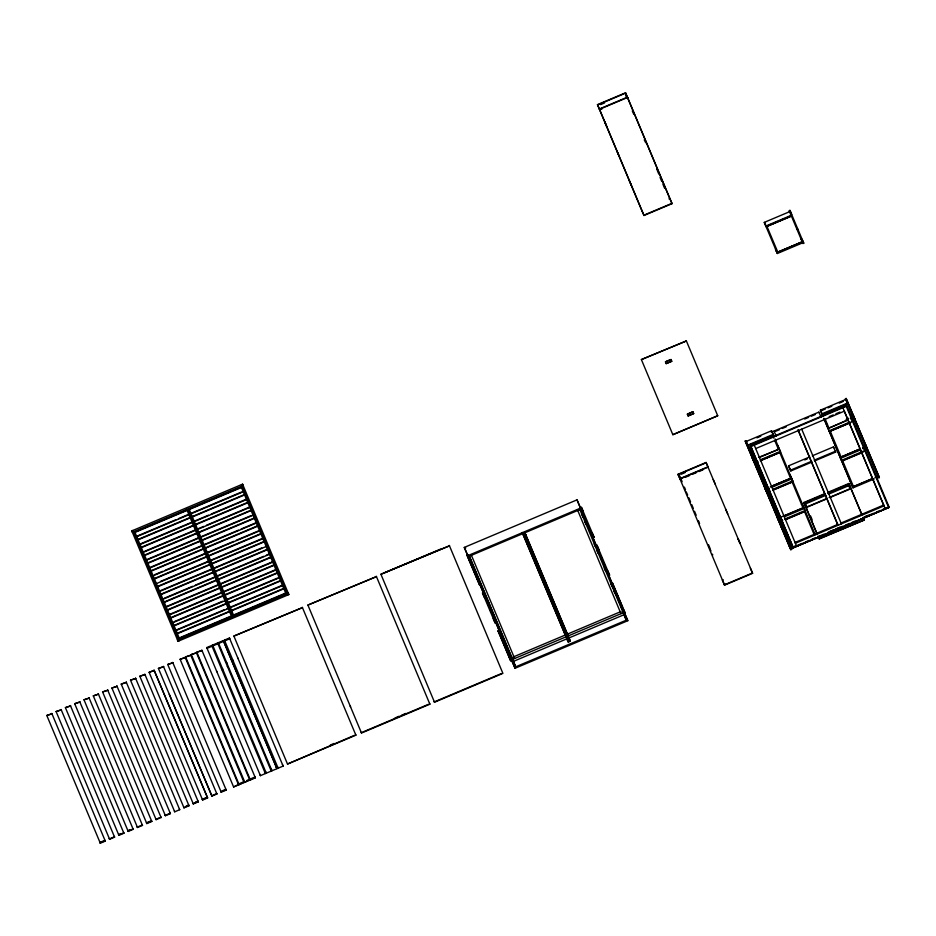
<?xml version="1.0" encoding="UTF-8"?>
<svg xmlns="http://www.w3.org/2000/svg" width="936" height="936" viewBox="0 0 936 936"><rect width="100%" height="100%" fill="white"/><g stroke="black" fill="none" stroke-linecap="round" stroke-linejoin="round"><path stroke-width="1.4" d="M642.084 211.15L597.472 104.633L625.517 92.804L627.763 97.941M597.601 104.937L625.646 93.109M600.608 104.598L604.609 102.913M599.52 109.29L627.565 97.461M602.386 108.646L599.719 109.769L597.472 104.633M668.959 198.888L669.802 198.526L672.048 203.662L644.003 215.491L641.757 210.354M643.874 215.186L671.919 203.358M789.937 210.378L803.767 243.208L802.936 243.559L790.873 214.789L791.716 214.426L789.937 210.378L789.095 210.74L791.131 215.374L765.882 226.021M802.632 242.845L777.383 253.492L764.279 222.382L789.516 211.735M764.607 223.166L765.449 222.815M791.458 216.157L766.21 226.804L764.279 222.382M796.758 229.051L797.788 229.098L796.945 229.449M776.295 248.707L775.453 249.058L777.055 252.708L802.304 242.061M131.789 530.899L242.564 484.169L243.196 485.585L132.421 532.315L131.789 530.899L178.062 641.277L288.838 594.559L242.564 484.169M133.731 532.49L241.02 487.235M133.906 532.853L242.541 487.036M136.843 536.188L175.746 519.784M178.425 518.661L189.154 514.133M191.833 512.998L241.465 492.067M135.673 537.147L244.319 491.318M136.832 539.932L244.132 494.676M137.007 540.306L245.641 494.489M140.119 544.015L191.084 522.51M193.775 521.387L208.529 515.163M211.208 514.028L246.074 499.321M140.295 544.401L247.584 499.145M141.453 547.186L248.742 501.93M140.283 548.133L248.917 502.316M144.741 551.269L194.36 530.338M197.051 529.203L203.755 526.371M206.435 525.248L250.696 506.575M142.225 552.778L250.86 506.961M143.383 555.563L250.684 510.307M144.893 555.387L250.848 510.693M146.671 559.646L198.982 537.592M201.661 536.457L251.293 515.525M146.847 560.032L252.802 515.35M148.005 562.817L255.294 517.561M146.835 563.776L255.469 517.947M641.382 359.576L686.38 340.95L641.382 359.576L672.844 434.69L717.725 415.76L686.252 340.645M149.947 567.473L238.469 530.139M241.149 529.004L255.902 522.779M148.777 568.421L257.412 522.604M149.935 571.206L257.236 525.95M150.111 571.592L257.4 526.336M154.569 574.727L162.618 571.334M165.298 570.199L204.188 553.796M206.868 552.661L233.696 541.347M236.375 540.224L260.524 530.033M152.053 576.237L260.688 530.419M666.514 361.284L669.883 359.857M671.135 359.693L665.391 361.752L666.186 363.624L671.791 361.261L671.007 359.389M154.557 578.46L261.846 533.204M153.375 579.407L262.021 533.59M160.524 581.408L262.454 538.422M155.329 584.064L263.964 538.247M156.487 586.849L263.776 541.593M156.651 587.235L265.297 541.406M159.775 590.932L210.74 569.439M213.42 568.304L261.706 547.934M158.605 591.88L267.24 546.062M161.097 594.103L267.053 549.409M159.927 595.05L268.574 549.233M164.397 598.186L192.559 586.31M195.238 585.175L214.016 577.255M218.041 575.558L263.636 556.323M266.327 555.188L270.352 553.492M161.881 599.707L270.516 553.878M163.039 602.48L270.329 557.236M163.203 602.866L270.504 557.622M166.327 606.575L272.282 561.881M166.491 606.961L272.446 562.267M167.649 609.734L274.95 564.49M166.479 610.693L275.114 564.876M169.603 614.39L220.568 592.897M223.248 591.763L275.558 569.696M168.433 615.338L277.068 569.521M169.591 618.123L276.88 572.867M169.755 618.509L277.056 573.253M174.213 621.644L222.499 601.275M226.524 599.578L277.489 578.085M171.709 623.165L278.998 577.91M174.201 625.377L281.502 580.121M173.031 626.324L281.666 580.507M692.909 411.711L687.305 414.075L688.1 415.947L693.705 413.583L692.909 411.711L687.433 414.379M176.155 630.033L224.441 609.664M227.12 608.529L282.11 585.339M174.985 630.981L283.62 585.164M176.143 633.766L283.433 588.51M176.307 634.152L283.608 588.896M180.765 637.287L230.396 616.356M233.076 615.221L285.386 593.167M178.261 638.797L286.896 592.979M178.507 639.417L177.43 639.861L178.062 641.277M178.706 639.826L287.352 594.009M206.739 647.572L211.723 645.466L212.062 646.238L207.078 648.344L206.739 647.572L260.407 775.663L265.391 773.557L211.723 645.466M212.612 645.091L217.597 642.985L217.936 643.757L212.952 645.863L212.612 645.091L266.28 773.183L271.264 771.088L217.597 642.985M271.978 770.784L218.31 642.693L223.294 640.587L276.962 768.678L271.978 770.784L271.3 769.24M224.453 640.095L229.437 638.001L229.788 638.762L224.792 640.867L224.453 640.095L278.121 768.187L283.117 766.093L229.437 638.001M233.895 636.07L302.457 607.616L233.895 636.07L287.504 764.033L355.891 735.181L302.281 607.23M307.897 605.077L376.447 576.611L307.897 605.077L361.495 733.028L429.881 704.188L376.284 576.225M380.917 574.271L449.467 545.817L380.917 574.271L434.515 702.234L502.901 673.382L449.303 545.431M46.8 715.49L51.96 713.77L46.8 715.49L100.304 843.196L105.288 841.09L51.784 713.384M56.102 711.559L61.261 709.839L56.102 711.559L109.606 839.264L114.59 837.17L61.086 709.465M65.403 707.639L70.563 705.919L65.403 707.639L118.907 835.345L123.891 833.239L70.387 705.533M74.704 703.72L79.864 702L74.704 703.72L128.209 831.425L133.193 829.319L79.689 701.614M84.006 699.789L89.166 698.069L84.006 699.789L137.51 827.494L142.494 825.4L88.99 697.694M93.307 695.869L98.467 694.149L93.307 695.869L146.812 823.575L151.796 821.469L98.292 693.763M102.609 691.95L107.769 690.23L102.609 691.95L156.113 819.655L161.097 817.549L107.593 689.844M111.91 688.018L117.07 686.31L111.91 688.018L165.415 815.724L170.399 813.63L116.895 685.924M121.212 684.099L126.372 682.379L121.212 684.099L174.716 811.804L179.7 809.698L126.208 681.993M130.513 680.179L135.673 678.46L130.513 680.179L184.018 807.885L189.002 805.779L135.509 678.073M139.815 676.248L144.975 674.54L139.815 676.248L193.319 803.965L198.303 801.86L144.811 674.154M202.621 800.034L149.117 672.329L154.112 670.223L207.605 797.928L202.621 800.034L202.281 799.262L207.266 797.168L207.605 797.928M158.418 668.409L163.578 666.689L158.418 668.409L211.922 796.115L216.906 794.009L163.414 666.303M167.731 664.478L172.879 662.77L167.731 664.478L221.224 792.195L226.208 790.089L172.715 662.384M180.098 659.26L185.258 657.54L180.098 659.26L233.602 786.965L238.586 784.871L185.094 657.154M185.62 656.932L190.78 655.212L185.62 656.932L239.125 784.637L244.109 782.543L190.605 654.826M191.318 654.533L196.478 652.813L191.318 654.533L244.822 782.239L249.807 780.133L196.314 652.427M196.841 652.205L202 650.485L196.841 652.205L250.345 779.91L255.329 777.804L201.825 650.099M154.276 670.609L149.117 672.329M223.634 641.359L218.65 643.465L218.31 642.693M483.678 593.728L464.279 547.408L577.009 499.859L582.286 512.144L583.362 511.688L581.431 507.324L580.367 507.768M464.689 548.402L465.765 547.958M466.982 555.142L468.047 554.685L469.977 559.061L480.695 584.637L479.618 585.094L466.982 555.142L479.618 585.094M581.057 509.079L468.316 556.627L464.279 547.408M753.983 461.822L754.825 461.471L766.876 490.242L766.046 490.604L751.877 456.955L745.196 441.043L746.027 440.68L754.077 459.693L753.211 460.032M847.946 402.503L847.103 402.854L853.784 418.813L854.626 418.462L846.156 398.455L845.313 398.806L847.22 403.17L821.983 413.806L822.311 414.601L847.419 403.65M522.522 533.064L523.54 535.38L525.681 534.479L570.34 641.125L568.21 642.026L522.159 532.444M748.133 445.524L773.51 435.181L771.58 430.747L746.331 441.394L746.659 442.178M822.814 415.993L820.381 410.167L845.617 399.52L845.945 400.304M756.932 437.849L760.792 436.223M771.065 431.894L771.907 431.531M820.708 410.951L825.4 408.974M827.962 407.885L831.823 406.271M839.299 403.112L843.289 401.427M468.913 559.506L469.977 559.061M774.329 431.824L774.002 431.04L818.883 412.109L821.129 417.245L820.802 416.461M775.652 431.274L779.618 429.601M782.25 428.489L786.217 426.816M804.691 419.024L808.645 417.351M811.29 416.239L815.244 414.566M706.072 462.454L752.614 573.312L724.569 585.14L678.027 474.283L706.072 462.454L708.318 467.59M746.975 445.08L747.817 444.729L754.498 460.688L753.655 461.038L745.196 441.043M678.167 474.587L706.212 462.758M747.934 445.045L773.183 434.398M678.495 475.371L679.337 475.02M681.162 474.248L685.164 472.551M793.061 547.209L750.684 446.039L846.039 405.815L846.39 406.622M846.261 406.341L846.823 406.107L889.2 507.277L792.722 547.97L750.344 446.8L750.894 446.554M679.945 478.635L707.99 466.807M680.086 478.94L708.131 467.111M685.62 477.161L689.621 475.476M692.301 474.353L696.302 472.657M698.97 471.533L702.983 469.837M829.214 416.602L833.251 414.905M835.93 413.77L839.955 412.074M755.715 448.566L844.342 411.185L883.841 505.522M823.867 418.521L826.511 424.815L827.354 424.464M851.994 414.765L852.848 414.379L853.737 416.403L852.895 416.754M753.047 457.423L752.205 457.774L766.046 490.604M752.322 458.008L753.164 457.645M846.109 419.351L848.765 418.228M778.202 448.917L779.044 448.566M827.845 427.974L828.688 427.623M759.073 457.213L778.471 449.397L774.774 440.575M848.086 419.679L828.957 428.103L825.26 419.281M850.66 418.591L853.222 417.514M759.213 457.517L779.314 449.046M848.227 419.983L828.114 428.466L823.891 418.38M850.789 418.895L854.182 417.444M854.954 419.246L854.112 419.597L866.163 448.367L867.005 448.016L852.836 414.414M760.395 459.822L780.32 451.421M849.046 422.428L829.12 430.841L840.622 458.301L860.547 449.9M851.702 421.305L854.357 420.194L852.708 416.38M760.43 460.442L779.7 452.31L790.651 478.46M830.185 431.028L850.73 422.358L830.185 431.028L841.136 457.166M760.465 460.5L779.723 452.38M755.41 462.852L758.066 461.729M760.722 460.606L780.647 452.205L777.711 445.396M850.707 422.651L829.448 431.625L826.511 424.815M756.58 468.246L757.61 468.292L756.768 468.643M856.709 426.009L857.552 425.658L867.333 448.8L879.384 477.571L878.541 477.933L866.49 449.151L867.333 448.8M593.003 537.72L594.079 537.264L581.431 507.324M856.885 426.418L857.727 426.067M495.132 622.943L482.496 592.991L483.561 592.546L496.209 622.498L495.132 622.943L493.214 618.579M760.711 475.734L759.868 476.085L760.898 476.143M596.946 545.173L595.881 545.63L608.517 575.57L609.593 575.125L596.946 545.173L598.876 549.537L597.8 549.994M811.945 462.056L790.826 470.96L788.908 466.619L788.58 465.835L809.698 456.92M812.331 455.809L833.449 446.905L835.696 452.041L814.577 460.945M804.738 459.939L807.382 458.827M485.491 596.911L484.427 597.367L482.496 592.991M788.58 465.835L790.499 470.176L811.617 461.272M814.25 460.161L835.368 451.257L835.696 452.041M839.533 453.515L838.691 453.878L841.827 461.179L863.086 452.217M764.256 486.556L765.098 486.193M778.752 520.942L779.594 520.591L791.645 549.362L790.803 549.725L776.634 516.11L764.583 487.34L765.426 486.977M771.287 486.334L790.569 478.273M860.289 448.8L841.054 456.979M862.863 447.712L865.426 446.624M771.311 486.392L791.423 478.12L793.026 481.759L773.101 490.171M840.224 457.54L860.324 448.859M862.887 447.771L865.461 446.694M770.234 487.071L791.493 478.097M840.294 457.517L860.219 449.116M862.875 447.993L865.531 446.87M766.584 489.528L769.24 488.405M771.896 487.293L791.821 478.881M863.203 448.777L865.87 447.654M766.373 491.388L767.216 491.026L779.267 519.808L778.424 520.159L764.583 487.34M772.773 489.388L792.698 480.975L789.89 474.458M772.82 489.996L792.102 481.935L803.029 508.014M853.515 486.72L842.564 460.582L861.857 452.521M767.789 492.406L770.445 491.283M768.971 497.8L769.813 497.449M769.146 498.209L769.989 497.847M606.598 571.206L607.663 570.749L609.593 575.125M872.563 463.823L873.218 463.063M498.01 630.852L499.075 630.396L501.006 634.772L499.941 635.216L498.01 630.852L510.646 660.793L511.723 660.348M611.395 583.479L612.46 583.023L625.108 612.975L624.031 613.431L622.592 610.155M817.397 534.631L803.919 502.456L825.037 493.541M827.67 492.43L848.788 483.526L851.035 488.662L829.916 497.566M825.224 494.032L804.106 502.936L817.257 534.327M827.869 492.909L831.823 491.248M834.467 490.136L848.987 484.006M801.427 504.375L802.269 504.013L804.199 508.447L784.274 516.847M804.246 503.24L805.089 502.878L807.195 507.71M819.48 496.805L823.411 495.156M837.24 489.317L841.195 487.656M849.116 484.31L848.273 484.661L850.063 488.709M804.363 503.463L825.482 494.559M828.114 493.447L849.233 484.544M804.691 504.247L825.809 495.343M828.442 494.231L849.56 485.328M776.634 516.11L777.477 515.759M612.355 585.667L613.326 587.843L614.39 587.399M778.553 518.123L781.127 517.035M782.379 516.438L802.948 507.827M872.703 478.413L853.433 486.544M875.242 477.266L877.839 476.248M778.635 518.31L781.291 517.187M783.947 516.064L803.872 507.663M852.673 487.071L872.598 478.67M875.265 477.547L877.921 476.436M806.025 507.289L827.143 498.373M829.12 497.542L850.906 488.358L861.997 514.823M778.963 519.094L781.618 517.971M827.284 498.677L806.165 507.593L803.919 502.456M851.07 483.432L853 487.867L874.259 478.893M782.496 520.065L779.84 521.188L777.886 516.66M785.152 518.942L805.077 510.541M782.66 520.697L780.062 521.726L790.932 547.677M785.199 519.562L804.492 511.489L814.332 534.982M785.48 519.726L805.405 511.325L803.474 506.891M776.962 516.894L781.349 527.366L782.192 527.003M781.349 527.366L782.367 527.413M508.728 656.428L509.792 655.984M513.045 657.06L620.977 611.536M512.507 659.412L623.107 612.776M813.805 533.929L814.648 533.578M623.938 614.765L513.349 661.413L469.521 556.78M838.001 524.324L795.027 542.447L795.378 543.254L884.005 505.885L883.654 505.066L840.68 523.189M781.525 527.764L789.013 545.676L789.855 545.314M790.908 547.618L793.506 546.601M791.014 547.864L795.003 546.179M829.237 531.718L833.262 530.01M835.953 528.887L839.978 527.179M864.829 516.707L868.854 515.011M794.407 546.647L802.468 543.243M805.147 542.108L809.184 540.411M811.863 539.276L815.899 537.58M818.579 536.445L823.949 534.187M827.986 532.479L842.751 526.254M845.442 525.119L849.467 523.423M852.158 522.288L854.849 521.153M862.898 517.748L866.935 516.052M869.614 514.917L873.651 513.22M876.33 512.086L880.366 510.389M883.046 509.254L887.082 507.558M791.341 548.648L888.685 507.604L846.039 405.815M819.175 538.68L864.185 520.053L819.316 538.984L818.286 536.656M330.303 745.068L334.14 743.441M514.66 667.263L627.389 619.714M103.697 840.844L99.965 842.423L100.304 843.196M121.06 833.52L118.568 834.573L118.907 835.345M130.361 829.6L127.869 830.653L128.209 831.425M150.205 821.223L146.472 822.802L146.812 823.575M186.17 806.06L188.662 805.007L189.002 805.779M195.472 802.14L197.964 801.087L198.303 801.86M222.136 790.897L225.869 789.317L226.208 790.089M239.85 783.42L243.769 781.771L244.109 782.543M246.858 780.46L249.467 779.36L249.807 780.133M251.07 778.682L254.99 777.032L255.329 777.804M395.015 717.97L399.04 716.274M401.719 715.151L405.744 713.454M723.154 579.653L722.323 580.004L724.569 585.14M354.44 735.345L287.504 764.033M100.129 842.809L105.113 840.703M109.43 838.878L114.414 836.784M118.732 834.959L123.716 832.853M128.033 831.039L133.017 828.933M137.335 827.108L142.319 825.014M146.636 823.189L151.62 821.083M155.938 819.269L159.682 817.69M165.239 815.35L170.235 813.244M185.094 806.972L188.838 805.393M194.395 803.053L198.139 801.473M202.457 799.648L207.441 797.542L154.112 670.223M211.758 795.729L216.742 793.623M221.06 791.809L226.044 789.703M238.423 784.485L233.602 786.965M243.945 782.157L239.125 784.637M249.643 779.746L244.822 782.239M255.165 777.418L250.345 779.91M362.665 732.081L428.372 704.363M434.351 701.848L501.392 673.569M515.081 668.257L627.81 620.708L580.636 508.084L467.906 555.633L515.081 668.257L511.454 660.032M724.101 584.052L724.944 583.701M724.429 584.836L751.14 573.569M801.988 239.16L803.767 243.208M879.384 477.571L865.554 444.752M865.133 446.109L866.736 449.748L841.499 460.395L853 487.867M846.823 406.107L750.344 446.8M775.78 249.842L777.383 253.492M889.2 507.277L792.722 547.97M888.334 506.785L888.685 507.604M842.669 407.242L885.327 509.02M820.381 410.167L822.311 414.601M841.019 523.048L841.382 523.856L801.719 429.168M774.002 431.04L776.248 436.176M625.587 95.261L626.921 98.303M632.291 110.928L633.742 114.192M645.676 142.74L644.342 139.71L644.67 140.494M819.129 536.293L820.018 538.317L819.69 537.533M657.493 171.066L658.839 174.096M772.539 435.228L773.721 438.06M754.042 444.612L796.7 546.402M750.684 446.039L793.33 547.817L792.979 547.01M753.761 459.038L755.071 462.068M755.329 462.665L766.174 488.767M604.621 121.68L606.399 125.728M604.948 122.464L606.727 126.512M765.812 487.82L767.462 491.622M617 151.246L619.105 156.078M629.378 180.8L631.496 185.632M790.042 545.723L791.645 549.362M789.013 545.676L790.803 549.725M717.725 415.76L672.844 434.69M671.791 361.261L666.186 363.624M693.705 413.583L688.1 415.947M713.22 479.501L715.338 484.333M725.599 509.055L727.717 513.887M737.977 538.621L739.768 542.658M738.305 539.405L740.095 543.453M750.368 568.175L752.614 573.312M679.782 476.026L681.115 479.056L680.273 479.419L678.027 474.283M686.205 491.821L687.656 495.074M699.59 523.622L698.256 520.591L698.584 521.375M592.149 532.9L594.079 537.264M623.177 608.611L625.108 612.975M627.81 620.708L623.762 611.489L624.183 612.483M623.212 613.115L626.324 620.158L579.559 508.798M620.182 611.875L620.966 613.677L577.418 509.699M524.651 532.163L525.681 534.479M523.587 532.619L569.275 641.569M570.34 641.125L524.85 532.876M513.852 656.721L514.648 658.511L471.1 554.545M513.653 662.103L515.724 666.806L469.392 556.183M440.376 549.198L412.951 560.769M412.46 560.968L385.035 572.539M434.175 701.462L434.515 702.234M429.542 703.416L429.881 704.188M350.251 706.224L350.614 707.066M361.156 732.256L361.495 733.028M355.551 734.409L355.891 735.181M288.206 593.143L288.838 594.559M285.831 593.436L286.276 594.465L241.476 487.492M189.294 509.5L188.838 508.47L234.094 616.473L233.649 615.443M187.153 510.401L186.697 509.371L231.964 617.374L231.508 616.344M237.767 657.903L238.107 658.675M282.438 764.548L283.117 766.093M232.783 660.009L233.122 660.781M231.625 660.5L231.964 661.272M277.442 766.654L278.121 768.187M276.284 767.134L276.962 768.678M226.629 662.594L226.968 663.367M227.378 666.385L227.717 667.157M270.586 769.544L271.264 771.088M222.394 668.491L222.733 669.263M221.504 668.866L221.844 669.638M265.602 771.65L266.28 773.183M264.712 772.024L265.391 773.557M216.52 670.972L216.859 671.744M259.728 774.119L260.407 775.663M179.326 638.352L179.782 639.382L134.971 532.409M238.247 784.099L238.586 784.871M220.884 791.423L221.224 792.195M216.567 793.237L216.906 794.009M169.311 694.407L211.922 796.115M192.98 803.193L193.319 803.965M183.678 807.113L184.018 807.885M179.361 808.938L179.7 809.698M174.377 811.032L174.716 811.804M170.059 812.857L170.399 813.63M165.075 814.963L165.415 815.724M160.758 816.777L161.097 817.549M155.774 818.883L156.113 819.655M151.456 820.697L151.796 821.469M142.155 824.628L142.494 825.4M137.171 826.734L137.51 827.494M132.853 828.547L133.193 829.319M123.552 832.467L123.891 833.239M114.251 836.398L114.59 837.17M109.266 838.492L109.606 839.264M104.949 840.317L105.288 841.09M800.689 238.423L801.029 239.206M846.156 398.455L857.552 425.658M766.537 225.4L777.898 252.346M827.518 427.19L839.019 454.662M839.896 456.756L851.397 484.216M863.086 517.433L864.185 520.053M818.883 412.109L819.211 412.893M833.449 446.905L833.777 447.689M848.788 483.526L861.717 514.39M805.089 502.878L805.416 503.673M810.564 515.958L812.202 519.889M790.499 470.176L790.826 470.96M818.216 536.363L819.316 538.984M771.58 430.747L774.013 436.574M775.09 438.961L815.174 534.631M672.048 203.662L627.436 97.157L599.391 108.986L644.003 215.491M625.517 92.804L670.129 199.321M656.721 169.264L657.049 170.048M660.067 177.442L661.764 181.467M662.887 184.146L664.572 188.171M766.525 489.598L779.454 520.463M680.46 477.699L682.145 481.724M684.392 487.094L685.515 489.774M688.884 497.823L690.569 501.848M691.692 504.527L693.377 508.552M694.5 511.231L696.185 515.256M708.552 544.775L710.237 548.8M710.635 550.146L710.962 550.93M712.425 554.194L712.752 554.978M612.46 583.023L622.615 607.265M577.009 499.859L580.215 507.523M593.061 538.177L596.407 546.179M608.692 575.5L618.743 599.496M619.854 602.152L621.527 606.154M613.326 587.843L624.031 613.431M581.946 514.636L583.058 517.304M584.731 521.305L585.854 523.973M594.22 543.968L595.343 546.624M597.016 550.625L598.127 553.293M604.27 567.953L605.393 570.621M610.974 583.947L612.085 586.615M613.759 590.616L614.882 593.284M523.54 535.38L568.21 642.026M469.743 558.733L471.428 562.77M484.789 596.396L486.463 600.385M487.586 603.053L489.259 607.054M490.37 609.722L492.055 613.712M494.278 619.047L499.309 631.039M502.468 638.481L503.591 641.172M499.941 635.216L510.646 660.793M241.921 485.62L241.5 484.626L287.761 595.004M188.218 509.945L233.029 616.918M223.294 640.587L276.623 767.906M133.275 531.437L132.865 530.443L179.127 640.821M791.341 215.923L768.234 225.67L791.341 215.923M802.199 241.816L777.793 252.112L802.199 241.816M785.48 534.854L784.813 535.614L785.48 534.854M798.35 430.583L797.987 429.776L838.012 525.283L798.35 430.583"/></g></svg>
